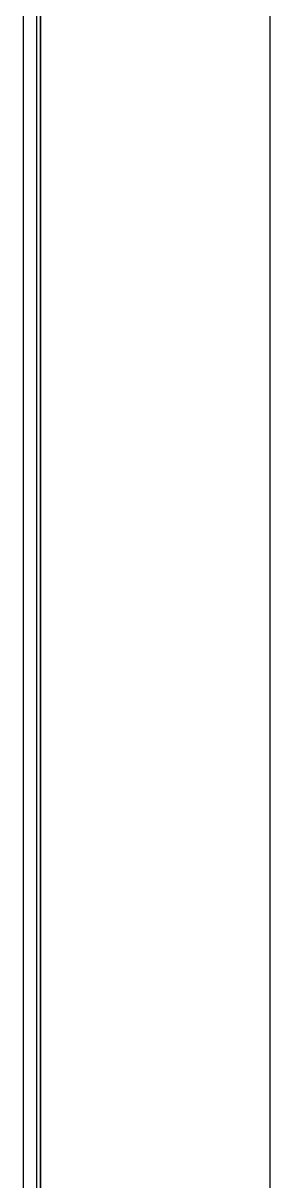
# Model space of a CAD drawing. Header units: millimetres. Extents: x 37984 to 70752, y 14140 to 37584.
# Drawn here: x 39014.2 to 39064.2, y 30984.8 to 31219.4 of the extents above; entities that cross this region are included whole.
import ezdxf

# ---------------------------------------------------------------- set-up
doc = ezdxf.new("R2010")
doc.units = ezdxf.units.MM
doc.layers.add('000-PI-Oprema', color=30, linetype='Continuous', lineweight=5)
doc.layers.add('000-PI-ORMAR', color=2, linetype='Continuous')
doc.layers.add('002-PI-Kabelska kanalica', color=150, linetype='Continuous')

# ---------------------------------------------------------------- blocks, each defined once
blk = doc.blocks.new('8606.000_montažna')
at = {"layer": '000-PI-ORMAR'}
blk.add_line((50683.39, 38449.42), (50683.39, 36559.42), dxfattribs=at)
blk = doc.blocks.new('*U743')
at = {"layer": '002-PI-Kabelska kanalica'}
blk.add_line((40, -100), (40, 1420), dxfattribs=at)

msp = doc.modelspace()

# ---------------------------------------------------------------- linework, layer by layer
at = {"layer": '000-PI-ORMAR'}
for p, q in [((39017.684, 32761.404), (39017.684, 30776.904)), ((39014.172, 32740.904), (39014.172, 30789.904)), ((39016.89, 32740.904), (39016.89, 30789.904)), ((39017.672, 30789.904), (39017.672, 32740.766))]:
    msp.add_line(p, q, dxfattribs=at)

# ---------------------------------------------------------------- block references
at = {"rotation": 180}
msp.add_blockref('*U743', (39104.172, 32339.404), dxfattribs=at)
at = {"layer": '000-PI-Oprema'}
msp.add_blockref('8606.000_montažna', (-11619.223, -5740.014), dxfattribs=at)

doc.saveas('drawing.dxf')
